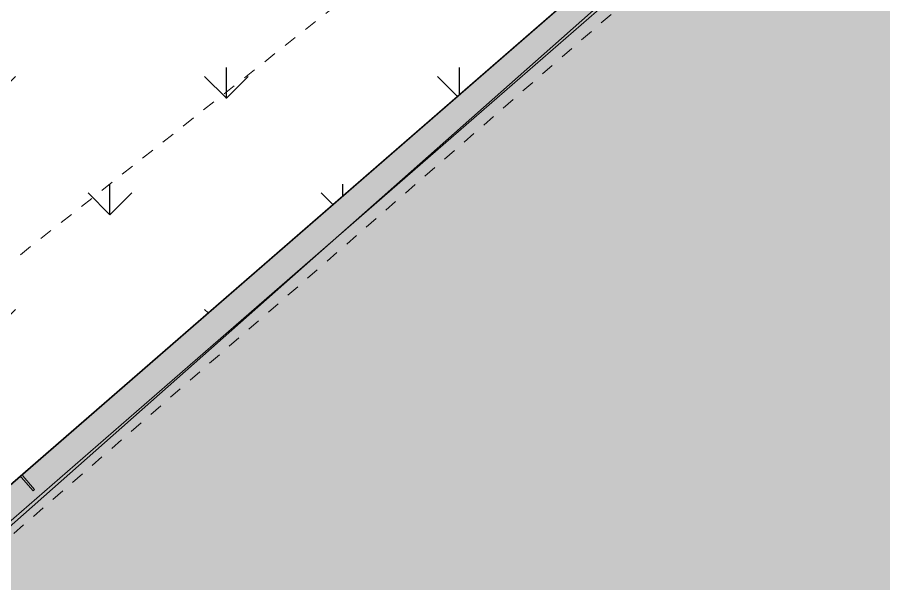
# Model space of a CAD drawing. Header units: metres. Extents: x 507649 to 508899, y 6966965 to 6967377.
# Drawn here: x 507759.13 to 507765.81, y 6967248.05 to 6967252.41 of the extents above; entities that cross this region are included whole.
import ezdxf

# ---------------------------------------------------------------- set-up
doc = ezdxf.new("R2010")
doc.units = ezdxf.units.M
doc.linetypes.add('Grid Line', pattern=[2.1, 1.2, -0.3, 0.3, -0.3])
doc.linetypes.add('Overhead', pattern=[0.004, 0.0025, -0.0015])
doc.layers.get('DEFPOINTS').update_dxf_attribs({"color": 11})
doc.layers.add('A-FLOR-OVHD', color=252, linetype='Overhead', lineweight=5)
doc.layers.add('A-WALL', color=252, linetype='Continuous', lineweight=5)
for name, color, linetype in [('C_ARCH_BUILDING_OUTLINE', 5, 'Continuous'), ('C_TEXT_2.5', 7, 'Continuous'), ('HATCH_LANDSCAPE', 1, 'Continuous')]:
    doc.layers.add(name, color=color, linetype=linetype)
doc.layers.add('C_HATCH_PR_BUILDING', color=7, linetype='Continuous', true_color=0xffffff)
doc.layers.add('S-GRID', color=47, linetype='Continuous', lineweight=5, plot=False)

# ---------------------------------------------------------------- blocks, each defined once
blk = doc.blocks.new('XD_HATCH')
at = {"layer": 'C_HATCH_PR_BUILDING'}
h = blk.add_hatch(color=256, dxfattribs=at)
h.dxf.hatch_style = 1
h.paths.add_polyline_path([(507766.7115, 6967255.4419), (507736.5225, 6967229.2026), (507736.7065, 6967228.9886), (507736.6866, 6967228.9713), (507782.5664, 6967176.2259), (507795.6608, 6967161.1606), (507797.004, 6967162.3282), (507817.315, 6967142.7075), (507816.1899, 6967141.3183), (507902.111, 6967071.7319), (507911.8012, 6967083.7195), (507919.9177, 6967093.7604), (507927.2652, 6967102.8327), (507888.2111, 6967134.4624), (507891.1024, 6967138.2676), (507841.6235, 6967217.7421), (507824.7665, 6967203.095), (507829.3108, 6967190.6071), (507825.7524, 6967187.5143), (507795.4936, 6967222.4037)])
at = {"layer": 'HATCH_LANDSCAPE', "ltscale": 0.5}
h = blk.add_hatch(dxfattribs=at)
h.set_pattern_fill('GRASS', color=256, scale=0.05)
h.paths.add_polyline_path([(507765.6876, 6967256.9979), (507766.7115, 6967255.4419), (507751.6164, 6967242.3217), (507748.7956, 6967245.5671), (507737.8253, 6967236.032), (507740.6461, 6967232.7866), (507736.5214, 6967229.2015), (507736.2584, 6967228.8951), (507736.0784, 6967229.1466), (507735.8162, 6967229.5596), (507735.5842, 6967229.9902), (507735.3834, 6967230.4363), (507735.2151, 6967230.8956), (507735.1947, 6967230.9601), (507735.1169, 6967231.2239), (507735.0799, 6967231.3658), (507734.9786, 6967231.8443), (507734.9118, 6967232.3289), (507734.8797, 6967232.8171), (507734.8803, 6967233.246), (507734.8828, 6967233.3062), (507734.9203, 6967233.7944), (507734.9896, 6967234.2792), (507735.0933, 6967234.7572), (507735.1745, 6967235.0486), (507735.231, 6967235.2266), (507735.4019, 6967235.6849), (507735.5476, 6967236.0122), (507735.6051, 6967236.1298), (507735.6577, 6967236.2326), (507735.8387, 6967236.5602), (507736.1023, 6967236.972), (507736.3513, 6967237.3085), (507736.3954, 6967237.3633), (507736.7158, 6967237.7327), (507737.0357, 6967238.0527), (507737.0624, 6967238.0775), (507737.2362, 6967238.2327), (507737.8116, 6967238.7328), (507738.189, 6967239.0609), (507738.5664, 6967239.3889), (507738.9437, 6967239.7169), (507739.3211, 6967240.0449), (507739.6985, 6967240.3729), (507739.8922, 6967240.5412), (507740.4538, 6967241.028), (507740.8316, 6967241.3555), (507741.2094, 6967241.683), (507741.5872, 6967242.0104), (507741.9651, 6967242.3379), (507742.3429, 6967242.6654), (507742.7207, 6967242.9929), (507743.0985, 6967243.3204), (507743.4764, 6967243.6479), (507743.8542, 6967243.9754), (507744.232, 6967244.3028), (507744.6098, 6967244.6303), (507744.9877, 6967244.9578), (507745.3655, 6967245.2853), (507745.7433, 6967245.6128), (507746.1211, 6967245.9403), (507746.499, 6967246.2678), (507746.8768, 6967246.5953), (507747.2546, 6967246.9227), (507747.6324, 6967247.2502), (507748.0103, 6967247.5777), (507748.3881, 6967247.9052), (507748.7659, 6967248.2327), (507749.1437, 6967248.5602), (507749.5216, 6967248.8877), (507749.8994, 6967249.2152), (507750.2772, 6967249.5426), (507750.655, 6967249.8701), (507750.8401, 6967250.0329), (507750.9252, 6967249.8972), (507751.8789, 6967248.3707), (507765.4483, 6967256.8484)])
at = {"elevation": 4.784}
blk.add_lwpolyline([(507748.3881, 6967247.9052), (507748.7659, 6967248.2327), (507749.1437, 6967248.5602), (507749.5216, 6967248.8877), (507749.8994, 6967249.2152), (507750.2772, 6967249.5426), (507750.655, 6967249.8701), (507750.8401, 6967250.0329), (507750.9252, 6967249.8972), (507751.8789, 6967248.3707), (507765.4483, 6967256.8484), (507765.4746, 6967256.8649), (507766.7115, 6967255.4419), (507751.6164, 6967242.3217)], dxfattribs=at)
blk = doc.blocks.new('25027_BNP_Skygate Play-Sheet - 000101 - SITE PLAN')
at = {"layer": 'A-FLOR-OVHD'}
blk.add_line((-2229984.83, 4013236.39), (-2232185.84, 4033132.03), dxfattribs=at)
at = {"layer": 'A-WALL'}
for p, q in [((-2231072.79, 4013198.72), (-2237289.74, 4052449.7)), ((-2233972.07, 4032839.47), (-2232413.16, 4022997.18)), ((-2232559.74, 4022963.84), (-2232421.47, 4022985.74)), ((-2232557.4, 4022949.02), (-2232559.74, 4022963.84)), ((-2232419.12, 4022970.92), (-2232557.4, 4022949.02)), ((-2232421.47, 4022985.74), (-2232413.16, 4022997.18)), ((-2232407.68, 4022962.61), (-2232419.12, 4022970.92)), ((-2232407.68, 4022962.61), (-2231235.34, 4015560.98))]:
    blk.add_line(p, q, dxfattribs=at)
at = {"layer": 'S-GRID', "linetype": 'Grid Line'}
blk.add_line((-2229896.36, 4005189.76), (-2243808.06, 4093021.55), dxfattribs=at)
blk = doc.blocks.new('XE_ARCH')
at = {"xscale": 0.001, "yscale": 0.001, "zscale": 0.001, "rotation": 121.996}
blk.add_blockref('25027_BNP_Skygate Play-Sheet - 000101 - SITE PLAN', (509988.1258, 6971273.7702), dxfattribs=at)
at = {"layer": 'DEFPOINTS'}
blk.add_lwpolyline([(507766.7127, 6967255.4428), (507736.5225, 6967229.2026), (507795.6614, 6967161.1614), (507797.0047, 6967162.3289), (507817.3155, 6967142.7081), (507816.1904, 6967141.3189), (507902.0841, 6967071.7407), (507927.2653, 6967102.8324), (507888.2115, 6967134.4625), (507891.2843, 6967138.2566), (507841.6355, 6967217.752), (507824.7674, 6967203.0956), (507829.2813, 6967190.6909), (507825.6989, 6967187.5773), (507766.7127, 6967255.4428)], dxfattribs=at)
blk = doc.blocks.new('XD_DESIGN BASE_1')
at = {"layer": 'C_ARCH_BUILDING_OUTLINE', "elevation": 5.24}
blk.add_lwpolyline([(507902.0949, 6967072.0717), (507919.6667, 6967093.7873), (507918.6255, 6967094.6306), (507925.8995, 6967103.612), (507888.0084, 6967134.4331), (507891.1024, 6967138.2676), (507841.5569, 6967217.4825), (507824.9404, 6967203.0501), (507829.4941, 6967190.5359), (507825.6755, 6967187.2156), (507825.5607, 6967187.3476), (507766.6967, 6967255.2303), (507751.8282, 6967242.0777), (507736.7831, 6967229.129), (507754.4299, 6967208.8413), (507781.9748, 6967177.1352), (507795.7541, 6967161.4405), (507797.0645, 6967162.5794), (507797.2882, 6967162.4069), (507817.6589, 6967142.7285), (507816.5471, 6967141.3558), (507902.0949, 6967072.0717)], dxfattribs=at)
at = {"layer": 'C_ARCH_BUILDING_OUTLINE'}
blk.add_polyline3d([(507784.7351, 6967234.7817, 5.19), (507781.7174, 6967238.2535, 5.19), (507781.6689, 6967238.3094, 5.25), (507780.4579, 6967239.7027, 5.25), (507780.4054, 6967239.763, 5.19), (507774.8293, 6967246.1784, 5.19), (507774.7807, 6967246.2343, 5.205), (507773.5698, 6967247.6276, 5.205), (507773.5173, 6967247.6879, 5.19), (507771.9681, 6967249.4826, 5.1018), (507770.9588, 6967250.6315, 5.0407), (507769.9963, 6967251.7313, 4.9822), (507768.8076, 6967253.0988, 4.9641), (507768.2426, 6967253.7489, 4.9296), (507768.2086, 6967253.7194, 4.9296), (507766.9739, 6967255.1399, 4.8544), (507766.7115, 6967255.4419, 4.8384), (507751.6164, 6967242.3217, 5), (507740.6461, 6967232.7866, 5), (507736.5214, 6967229.2015, 5.19), (507736.7065, 6967228.9886, 5.19), (507736.6866, 6967228.9713, 5.19), (507745.1455, 6967219.2793, 5.19)], dxfattribs=at)

msp = doc.modelspace()

# ---------------------------------------------------------------- block references
at = {"layer": 'C_TEXT_2.5'}
msp.add_blockref('XD_HATCH', (0, 0), dxfattribs=at)

# ---------------------------------------------------------------- next in the draw order: block references
msp.add_blockref('XE_ARCH', (0, 0), dxfattribs=at)

# ---------------------------------------------------------------- next in the draw order: block references
msp.add_blockref('XD_DESIGN BASE_1', (0, 0), dxfattribs=at)

doc.saveas('drawing.dxf')
